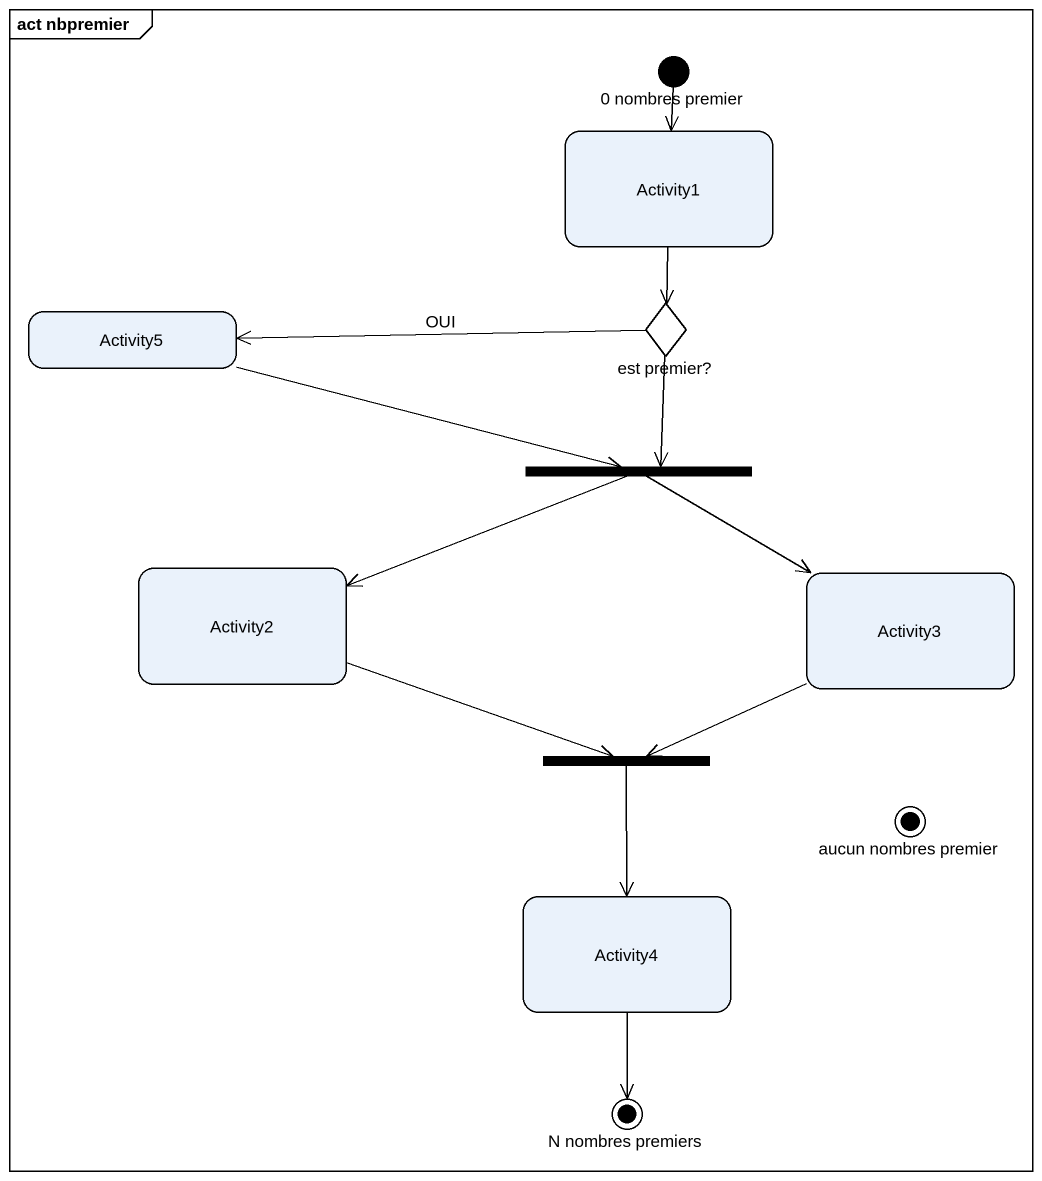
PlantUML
@startuml
mainframe act nbpremier
hide empty description
state "0 nombres premier" as i0_nombres_premier <<start>>
state Activity1
state Activity5
state "est premier?" as est_premier <<choice>>
state fork1 <<fork>>
state Activity2
state Activity3
state fork2 <<join>>
state "aucun nombres premier" as aucun_nombres_premier <<end>>
state Activity4
state "N nombres premiers" as N_nombres_premiers <<end>>
i0_nombres_premier --> Activity1
Activity1 --> est_premier
Activity5 -right-> fork1
est_premier -left-> Activity5 : OUI
est_premier --> fork1
fork1 -left-> Activity2
fork1 -right-> Activity3
Activity2 -right-> fork2
Activity3 -left-> fork2
fork2 --> Activity4
Activity4 --> N_nombres_premiers
@enduml
